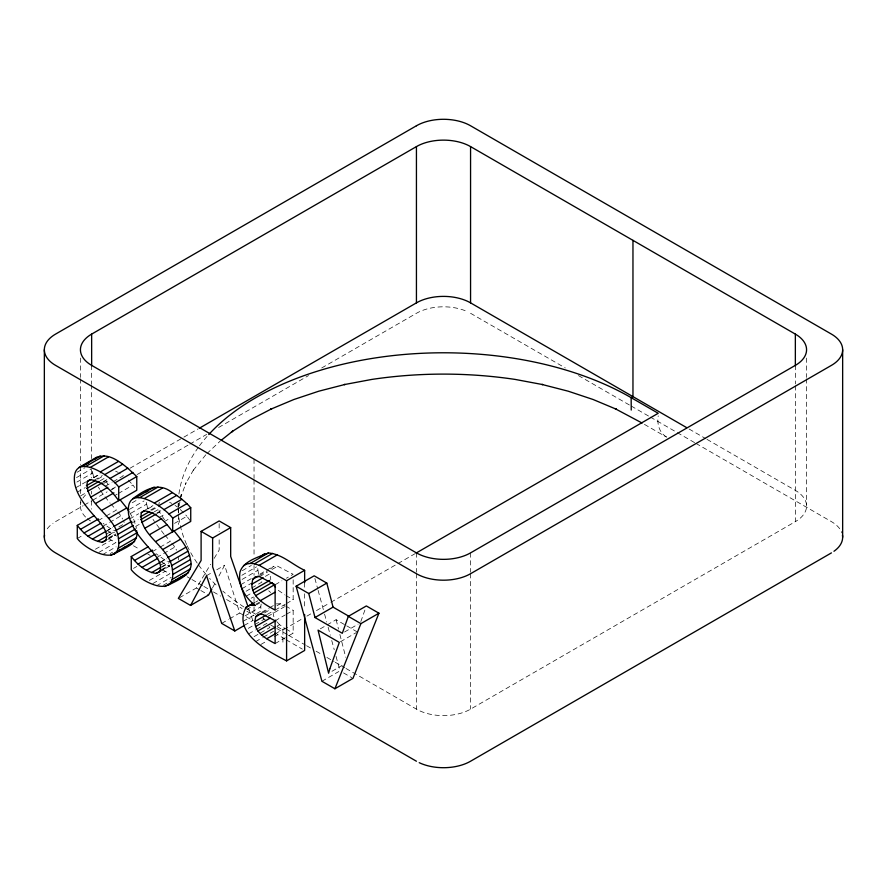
<?xml version="1.0" encoding="UTF-8"?>
<svg xmlns="http://www.w3.org/2000/svg" width="887" height="887" viewBox="0 0 887 887"><rect width="100%" height="100%" fill="white"/><g stroke="black" fill="none" stroke-linecap="round" stroke-linejoin="round"><path stroke-width="0.67" stroke-dasharray="4.43 3.33" d="M178.365 559.908L178.686 557.446M243.105 621.321L261.144 610.91L260.778 606.808L261.621 600.92M179.207 505.801L179.928 501.798M180.782 497.141L181.258 494.48L180.904 496.476M158.618 505.402L159.294 502.275M360.821 621.576L365.433 608.549M180.294 498.405L186.093 482.65L185.283 484.446L193.931 469.09L192.922 470.709L206.028 454.488M248.77 608.781L252.839 620.556L239.723 612.984L224.622 565.252L217.038 579.566M212.492 587.881L216.384 580.763M179.484 597.738L196.404 587.97L210.618 564.287M214.177 558.366L219.156 550.073L219.156 536.835M206.97 453.545L220.242 441.05M270.757 568.889L273.396 566.327L277.631 566.194L293.165 574.299L286.401 578.213M77.069 472.272L84.964 467.715M76.537 477.583L91.195 469.112M76.892 482.073L92.68 472.959L92.326 468.469M75.705 487.783L85.862 481.929M93.323 477.694L100.087 473.791M94.033 477.627L99.677 474.368M94.421 480.144L102.315 475.587M97.659 479.191L103.302 475.931M77.391 492.141L85.285 487.584M100.209 480.721L104.721 478.115L108.924 486.664M103.014 481.796L107.527 479.202M103.358 482.218L105.608 480.92M80.706 495.822L86.349 492.573M103.635 483.459L108.425 480.687M130.001 468.236L182.733 437.79M183.931 437.103L198.311 428.798M105.309 486.231L112.072 482.328M113.203 481.674L123.348 475.82L118.803 472.682M55.559 521.634L83.134 505.712M84.332 505.025L91.527 500.867M92.725 500.179L107.116 491.864M111.906 489.103L115.51 487.018M137.086 474.567L188.643 444.797M189.84 444.11L206.627 434.419M218.612 427.49L308.532 375.578M321.715 367.961L416.435 313.288A38.274 22.097 0 0 1 467.782 311.825M110.243 490.511L115.887 487.251M114.922 495.467L117.173 494.17M118.304 493.516L132.961 485.056L135.245 488.183M98.313 520.514L105.076 516.6M106.207 515.957L116.363 510.092L111.03 504.16M132.174 502.785L138.937 498.871M77.28 538.52L82.923 535.271M129.38 509.393L144.038 500.933M102.87 526.301L108.502 523.042M109.633 522.388L120.909 515.879L122.606 519.006M130.866 513.229L146.654 504.115L146.3 499.625M107.139 530.614L110.52 528.663L115.632 531.058M105.697 531.513L112.461 527.599M129.679 518.95L138.705 513.739M145.047 510.158L152.941 505.601M148.007 508.794L153.651 505.535M106.418 534.063L113.192 530.16M118.825 526.9L124.468 523.652L123.736 521.09M150.657 510.003L156.289 506.743M108.868 534.961L114.501 531.701M151.633 510.358L157.276 507.098M106.662 536.702L114.556 532.145M131.365 523.308L138.128 519.394M108.602 537.866L115.377 533.963M154.183 511.888L158.695 509.282L158.496 507.386M108.901 538.342L115.676 534.44M107.66 539.54L115.554 534.983M156.988 512.963L161.501 510.358M157.332 513.385L159.582 512.076L158.695 509.282M95.419 549.241L111.208 540.128L115.942 542.534L97.903 552.956M135.811 526.335L139.192 524.383M159.283 517.398L164.927 514.138M102.548 554.652L116.086 546.835M164.217 521.667L169.86 518.418M110.287 553.543L112.538 552.246M174.528 523.374L186.935 516.212L189.973 520.381M152.287 551.67L159.05 547.767M160.181 547.113L170.337 541.258L165.004 535.327M133.516 568.379L136.897 566.427M156.844 557.457L162.476 554.198M163.607 553.555L174.883 547.035L176.58 550.173M161.112 561.781L164.494 559.83L169.605 562.214M159.671 562.668L166.434 558.766M160.392 565.23L167.166 561.316M161.711 566.771L168.475 562.868M161.767 567.214L168.53 563.312M161.456 569.676L169.35 565.119M161.756 570.164L169.65 565.607M159.383 572.004L169.528 566.15M149.393 580.397L165.182 571.283L169.916 573.701L151.877 584.112M156.522 585.808L171.18 577.348M163.13 585.353L169.894 581.451M206.582 575.663L212.215 572.414M216.727 569.809L224.622 565.252M242.284 570.674L251.309 565.462M241.841 575.308L256.509 566.848M242.118 579.411L257.906 570.297L257.629 566.194M240.665 584.733L251.941 578.224M259.858 574.133L265.501 570.884M266.621 570.23L273.396 566.327M259.481 575.397L267.375 570.84M259.592 576.617L267.486 572.048M271.999 569.454L277.631 566.194M241.996 588.669L251.021 583.458M265.368 576.373L269.881 573.767L270.812 579.765M246.131 591.23L250.644 588.624M251.764 587.97L261.92 582.116L260.512 579.222M246.198 596.197L251.83 592.937M251.132 598.237L253.394 596.929M275.125 584.721L281.889 580.819M255.7 602.04L257.951 600.743M221.683 623.395L228.447 619.492M229.578 618.838L239.723 612.984M246.952 609.38L250.334 607.429M255.977 604.169L259.359 602.218M256.454 604.834L259.836 602.883M244.989 615.922L260.778 606.808M261.632 612.352L268.406 608.438M269.526 607.795L274.039 605.189M262.463 612.862L269.227 608.959M264.57 612.895L270.202 609.635M276.977 605.732L280.359 603.781L284.638 605.599M244.202 625.468L253.227 620.257M267.242 614.425L272.886 611.165L273.628 616.099L275.857 620.601M275.125 610.101L285.27 604.235M286.401 603.581L293.165 599.679L293.165 579.643M267.663 616.465L284.583 606.697M248.305 628.34L253.937 625.091M255.068 624.437L264.093 619.226L262.707 616.088M248.615 633.861L255.389 629.958M256.509 629.304L266.665 623.45L269.87 627.519L259.714 633.385M275.125 620.778L285.27 614.913M286.401 614.259L293.165 610.356L293.165 633.163L286.401 637.066M254.081 636.633L258.583 634.039M277.321 625.978L279.582 624.67L284.794 628.329L276.899 632.886M255.545 641.678L262.308 637.775M263.439 637.121L273.595 631.267M277.032 626.577L282.909 629.97L302.101 618.893M306.891 616.132L311.692 613.361M316.482 610.589L329.676 602.972M330.873 602.284L396.822 564.21M398.019 563.511L414.806 553.821M260.922 644.439L266.566 641.179M274.46 636.622L277.842 634.671L284.927 639.083M275.125 643.574L285.27 637.72M320.318 628.828L325.95 625.579M327.081 624.925L336.106 619.714L345.542 625.169M344.566 631.987L358.093 624.182M340.442 641.756L356.219 632.642M331.993 671.282L342.138 665.416M321.926 681.283L338.845 671.514M345.985 668.476L416.435 709.145A38.274 22.097 0 0 0 470.565 709.145L795.351 521.634L795.351 384.725M276.3 603.881L280.359 603.781M115.632 471.208L117.749 472.194M169.605 502.364L171.723 503.35M689.077 429.02L705.797 438.677M706.994 439.364L795.351 490.378A38.274 22.097 0 0 1 795.351 521.634M470.565 313.288L565.285 367.961M578.468 375.578L630.025 405.348M631.222 406.035L649.206 416.424M650.404 417.112L694.765 442.724M695.962 443.411L831.441 521.634A38.274 22.097 0 0 1 841.918 532.943M644.428 424.374L666.47 437.103M346.728 625.856L357.35 631.987M286.024 595.554L293.165 599.679M285.714 606.054L293.165 610.356M285.991 629.016L293.165 633.163M262.907 618.427L265.257 619.78M107.172 530.592L116.729 536.114M133.438 545.76L139.414 549.208M147.774 554.031L150.158 555.406M160.902 561.615L169.262 566.438M187.168 576.783L190.76 578.856M191.947 579.544L202.702 585.742M203.888 586.429L208.667 589.19M213.445 591.951L220.608 596.086M226.573 599.534L242.096 608.493M246.874 611.254L254.037 615.39M270.757 625.036L275.535 627.796M276.733 628.484L287.477 634.693M288.674 635.38L305.383 645.037M306.58 645.725L311.359 648.475M316.138 651.235L322.103 654.684M326.882 657.444L334.044 661.58M335.242 662.267L344.788 667.778M196.404 587.97L199.73 589.888M200.839 590.531L208.6 595.011M286.091 639.749L302.323 649.118M343.513 672.9L351.773 677.668M164.494 559.83L156.057 553.721M110.52 528.663L103.08 523.363M162.044 569.232L165.182 571.283M109.112 538.753L111.208 540.128M175.049 505.413L177.322 506.976M278.296 590.31L284.838 594.867M666.414 436.925C659.163 432.612 656.868 423.842 658.221 415.892M274.648 632.121L277.842 634.671M180.294 509.537L186.935 516.212M268.761 590.82L270.602 592.516M128.293 480.089L132.961 485.056M276.788 621.621L279.582 624.67M164.572 519.893L159.582 512.076M164.117 534.34L155.136 522.587M104.999 496.775L110.143 503.173M171.845 543.188L174.883 547.035M117.871 512.021L120.909 515.879M129.724 512.564L134.004 520.037L136.487 528.408M153.019 519.361L154.427 521.512M98.335 487.129L99.754 489.28M100.453 490.345L103.291 494.636M314.885 578.457L317.757 589.012M318.111 590.332L324.21 612.773M324.564 614.092L326.715 622.02M328.146 627.297L330.297 635.214M331.727 640.503L334.244 649.739M336.029 656.336L339.976 670.86M336.106 619.714L338.512 629.105M339.887 634.46L345.73 657.256M146.654 504.115L147.73 508.528M92.68 472.959L93.756 477.372M257.906 570.297L258.705 574.31M806.56 358.038L806.56 377.396M806.56 378.782L806.56 506M795.351 365.366L795.351 383.894M470.565 552.878L470.565 572.237M470.565 573.623L470.565 709.145M416.435 552.878L416.435 572.237M416.435 573.623L416.435 709.145M304.64 582.748L304.64 588.269M304.64 593.802L304.64 609.003M282.909 629.97L282.909 642.532M254.037 459.122L254.037 478.481M254.037 479.867L254.037 557.313M254.037 565.607L254.037 575.286M254.037 597.417L254.037 601.563M254.037 607.096L254.037 614.004M219.156 523.596L219.156 531.535M178.475 503.195L178.475 507.098M178.475 508.406L178.475 513.75M178.475 515.092L178.475 524.439M91.649 365.366L91.649 383.894M91.649 384.725L91.649 458.568M91.649 469.633L91.649 477.938M91.649 491.21L91.649 493.97M91.649 500.889L91.649 509.182M80.44 358.038L80.44 377.396M80.44 378.782L80.44 464.522M80.44 465.908L80.44 493.56M80.44 500.479L80.44 506M90.496 520.935A38.274 22.097 0 0 1 87.358 518.673M85.562 517.054A38.274 22.097 0 0 1 80.905 502.541M82.979 498.084A38.274 22.097 0 0 1 85.562 494.957M255.844 614.347A265.379 153.218 0 0 1 245.122 607.783M243.969 607.03A265.379 153.218 0 0 1 222.837 591.13M216.029 584.921A265.379 153.218 0 0 1 209.609 578.402M206.15 574.543A265.379 153.218 0 0 1 197.934 564.11M197.191 563.045A265.379 153.218 0 0 1 187.157 545.66M186.614 544.474A265.379 153.218 0 0 1 178.475 514.028M178.365 512.686A265.379 153.218 0 0 1 178.154 508.683M178.132 507.342A265.379 153.218 0 0 1 178.154 503.328M178.93 493.981A265.379 153.218 0 0 1 198.699 446.848M199.475 445.784A265.379 153.218 0 0 1 207.037 436.448M47.266 528.796A38.274 22.097 0 0 1 53.043 523.241"/><path stroke-width="1.33" d="M77.28 525.392L77.28 538.52C86.083 550.206 122.728 569.144 118.448 538.83C116.652 515.735 84.531 504.47 87.27 481.53L89.942 479.656C102.36 480.821 111.784 491.11 118.714 500.678L118.714 486.985C109.334 474.379 70.561 449.931 74.641 483.371C77.679 498.161 88.7 509.526 98.313 520.514C102.615 525.88 109.4 533.586 105.409 540.848L102.138 542.256C91.827 540.937 83.389 533.375 77.28 525.392L94.199 515.624M114.013 554.164C122.805 548.31 139.481 544.574 136.653 530.648M131.254 556.548L131.254 569.687C140.057 581.373 176.701 600.311 172.422 569.986C170.626 546.891 138.505 535.637 141.244 512.697L143.916 510.812C156.334 511.987 165.758 522.266 172.688 531.845L172.688 518.152C163.308 505.535 124.535 481.087 128.615 514.538C131.653 529.317 142.674 540.693 152.287 551.67C156.589 557.047 163.374 564.753 159.383 572.004L156.112 573.412C145.801 572.093 137.363 564.542 131.254 556.548L148.173 546.78M167.987 585.331C178.099 579.843 194.597 574.332 190.461 559.575C188.632 548.388 180.959 539.473 174.085 530.925M254.835 621.587L255.689 616.775L258.25 614.303L262.308 614.192L275.125 620.778L275.125 643.574C266.422 638.806 254.946 633.052 254.835 621.587L266.111 615.068M251.841 584.189L252.717 579.311L255.345 576.738L259.592 576.617L275.125 584.721L275.125 610.101C264.991 604.546 251.83 597.472 251.841 584.189L263.117 577.681M296.125 586.229L321.926 681.283L334.909 688.767L352.948 678.355L378.937 613.205L366.353 605.943L348.314 616.354L342.315 633.296L315.007 617.529L308.765 593.525L296.125 586.229L314.175 575.807L326.804 583.103L333.057 607.118L348.48 616.021M334.909 688.767L360.898 623.628L378.937 613.205M247.861 606.165L230.675 556.448L230.675 527.599L219.156 520.946L201.105 531.368L201.105 560.484L178.354 598.392L190.55 605.433L206.582 575.663L221.683 623.395L234.8 630.979L243.825 625.767M211.849 589.079L208.6 595.011L190.55 605.433M252.839 603.393L246.076 607.307C232.072 633.296 269.005 651.701 286.59 660.882L304.64 650.459L304.64 614.525M304.64 582.748L304.64 570.308C292.577 564.853 282.133 553.987 268.395 552.967C259.048 556.958 243.371 560.894 240.033 571.971C237.738 585.01 245.134 597.816 255.323 605.488L250.056 605.3L246.076 607.307M260.124 557.025L264.659 553.588M94.454 459.411C108.269 448.279 126.852 467.338 136.764 476.574L136.764 490.267L102.072 510.18M221.284 440.229L232.749 431.115L231.44 432.013L250.555 419.762L271.777 408.73L270.613 409.262L293.874 399.505L318.777 391.2L345.043 384.448L344.322 384.581L371.875 379.414C419.296 372.34 467.704 372.34 515.125 379.414L542.678 384.581L541.957 384.448L568.223 391.2L593.126 399.505L616.387 409.262L615.223 408.73L642.099 423.032M91.649 365.921L91.649 334.111L416.435 146.599A38.274 22.097 0 0 1 470.565 146.599L795.351 334.111L795.351 365.921M78.91 467.471L96.949 457.049M82.147 466.318L100.187 455.907M85.429 464.622L88.811 462.67M86.028 466.296L104.067 455.874M90.452 467.316L108.491 456.894M100.375 471.873L118.414 461.451M87.27 481.53L90.651 479.579M104.655 474.645L122.705 464.234M86.383 485.699L95.408 480.488M86.682 488.537L99.089 481.375M87.569 491.331L102.227 482.872M109.855 478.548L127.905 468.125M199.508 428.111L416.435 302.866A38.274 22.097 0 0 1 470.565 302.866L686.693 427.645M114.9 482.883L132.939 472.461M90.884 497.075L107.804 487.307M118.714 486.985L136.764 476.574M95.896 503.295L113.935 492.873M132.884 498.627C145.268 489.48 158.507 481.597 172.388 492.607C179.107 496.853 185.516 501.709 190.738 507.73L190.738 521.423L156.045 541.347M80.451 529.362L98.49 518.95M136.121 497.485L154.161 487.063M146.178 491.875L148.428 490.566M140.002 497.452L158.041 487.041M108.646 518.396L126.697 507.985L128.97 511.411M84.032 532.976L100.952 523.208M144.426 498.472L162.465 488.061M88.046 536.214L103.834 527.1M113.946 526.412L129.735 517.287M154.349 503.029L172.388 492.607M92.481 539.085L106.019 531.269M141.244 512.697L144.625 510.746M115.964 530.448L131.753 521.334M158.629 505.812L176.668 495.389M97.592 541.469L106.606 536.258M140.357 516.866L149.382 511.655M140.656 519.693L153.063 512.531M102.138 542.256L106.651 539.651M117.483 534.573L133.272 525.459M141.543 522.498L156.201 514.028M163.829 509.703L181.879 499.292M118.448 538.83L135.367 529.062M168.863 514.039L186.913 503.628M118.769 543.299L136.809 532.887M144.858 528.242L161.778 518.474M118.215 548.255L136.265 537.844M172.688 518.152L190.738 507.73M116.563 551.836L134.613 541.425M110.753 555.362L120.909 549.508M123.16 548.199L125.411 546.902M149.87 534.462L166.789 524.694M134.425 560.529L152.464 550.106M162.62 549.563L180.671 539.141M138.006 564.132L154.926 554.375M142.02 567.381L157.808 558.256M167.92 557.568L185.971 547.157M146.455 570.241L159.993 562.436M169.938 561.615L187.977 551.193M151.566 572.636L160.58 567.425M201.105 531.368L212.625 538.021L230.675 527.599M156.112 573.412L160.625 570.807M171.457 565.729L189.496 555.317M172.422 569.986L190.461 559.575M172.743 574.466L190.783 564.043M172.189 579.422L190.228 568.999M170.537 583.003L188.576 572.581M164.727 586.529L169.24 583.923M172.621 581.961L181.647 576.761M243.537 565.673L246.608 564.01L250.345 563.378L268.395 552.967M250.345 563.378L254.547 563.81L272.597 553.399M254.547 563.81L259.204 565.307L277.254 554.896M252.717 579.311L258.35 576.051M252.773 590.177L269.692 580.42M253.937 593.004L271.987 582.582L275.491 587.294M255.578 595.698L273.617 585.276M259.204 565.307L286.59 580.719L304.64 570.308M250.056 605.3L254.569 602.694M260.246 600.732L274.915 592.272M255.689 616.775L261.332 613.516M308.765 593.525L326.804 583.103M255.578 626.51L270.247 618.051M257.818 631.012L275.857 620.601M261.532 635.092L275.07 627.275M266.743 638.74L275.768 633.54M416.003 553.133L658.221 413.287L631.156 397.664A265.379 153.218 0 0 0 208.744 434.552M315.007 617.529L333.057 607.118M831.441 552.889L470.565 761.234A38.274 22.097 0 0 1 419.218 762.687M128.803 544.94L132.052 543.753M182.777 576.106L186.026 574.909M348.314 616.354L360.898 623.628M416.435 761.234L55.559 552.889A38.274 22.097 0 0 1 44.538 535.094M120.111 499.769L126.697 507.985M234.8 630.979L212.625 566.86L212.625 538.021M631.234 410.071L631.156 397.664L632.963 396.622L632.963 240.355M842.65 349.744L842.65 537.256M470.565 146.599L470.565 302.866M416.435 146.599L416.435 302.866M286.59 580.719L286.59 660.882M44.35 349.744L44.35 537.256M842.462 535.094A38.274 22.097 0 0 1 833.957 551.282M795.351 334.111A38.274 22.097 0 0 1 795.351 365.366L470.565 552.878A38.274 22.097 0 0 1 416.435 552.878L91.649 365.366A38.274 22.097 0 0 1 91.649 334.111M329.776 668.876L328.611 673.233L318.056 630.136L339.311 642.399L329.776 668.876M416.435 125.766L55.559 334.111A38.274 22.097 0 0 0 55.559 365.366L416.435 573.712A38.274 22.097 0 0 0 470.565 573.712L831.441 365.366A38.274 22.097 0 0 0 831.441 334.111L470.565 125.766A38.274 22.097 0 0 0 416.435 125.766"/></g></svg>
